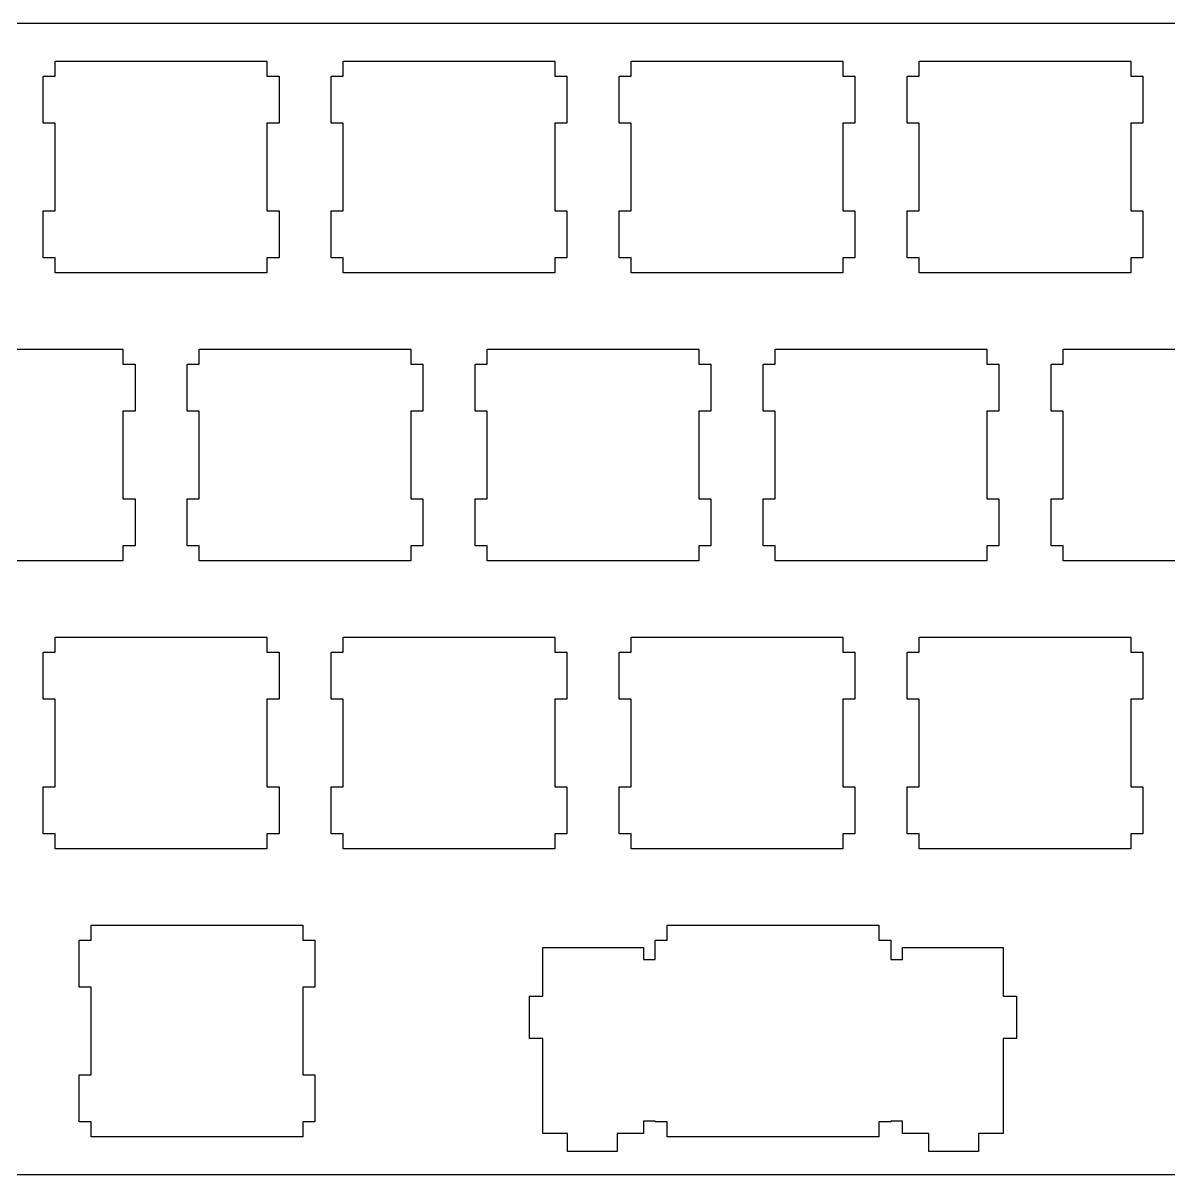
# Model space of a CAD drawing. Header units: inches. Extents: x 186 to 415, y 149 to 226.
# Drawn here: x 243.7 to 319.5, y 149.4 to 225.6 of the extents above; entities that cross this region are included whole.
import ezdxf

# ---------------------------------------------------------------- set-up
doc = ezdxf.new("R2010")
doc.units = ezdxf.units.IN
doc.header["$MEASUREMENT"] = 0

# ---------------------------------------------------------------- blocks, each defined once
blk = doc.blocks.new('block 2')
at = {"color": 7, "lineweight": 25}
blk.add_lwpolyline([(186.2, 225.6), (414.8, 225.6)], dxfattribs=at)
blk = doc.blocks.new('block 4')
at = {"color": 7, "lineweight": 25}
blk.add_lwpolyline([(414.8, 149.4), (186.2, 149.4)], dxfattribs=at)
blk = doc.blocks.new('block 206')
at = {"color": 7, "lineweight": 25}
blk.add_lwpolyline([(250.35, 191.025), (250.35, 190.025)], dxfattribs=at)
blk = doc.blocks.new('block 207')
at = {"color": 7, "lineweight": 25}
blk.add_lwpolyline([(250.35, 190.025), (236.35, 190.025)], dxfattribs=at)
blk = doc.blocks.new('block 217')
at = {"color": 7, "lineweight": 25}
blk.add_lwpolyline([(236.35, 204.025), (250.35, 204.025)], dxfattribs=at)
blk = doc.blocks.new('block 218')
at = {"color": 7, "lineweight": 25}
blk.add_lwpolyline([(250.35, 204.025), (250.35, 203.025)], dxfattribs=at)
blk = doc.blocks.new('block 219')
at = {"color": 7, "lineweight": 25}
blk.add_lwpolyline([(250.35, 203.025), (251.149, 203.025)], dxfattribs=at)
blk = doc.blocks.new('block 220')
at = {"color": 7, "lineweight": 25}
blk.add_lwpolyline([(251.149, 203.025), (251.149, 199.924)], dxfattribs=at)
blk = doc.blocks.new('block 221')
at = {"color": 7, "lineweight": 25}
blk.add_lwpolyline([(251.149, 199.924), (250.35, 199.924)], dxfattribs=at)
blk = doc.blocks.new('block 222')
at = {"color": 7, "lineweight": 25}
blk.add_lwpolyline([(250.35, 199.924), (250.35, 194.126)], dxfattribs=at)
blk = doc.blocks.new('block 223')
at = {"color": 7, "lineweight": 25}
blk.add_lwpolyline([(250.35, 194.126), (251.149, 194.126)], dxfattribs=at)
blk = doc.blocks.new('block 224')
at = {"color": 7, "lineweight": 25}
blk.add_lwpolyline([(251.149, 194.126), (251.149, 191.025)], dxfattribs=at)
blk = doc.blocks.new('block 225')
at = {"color": 7, "lineweight": 25}
blk.add_lwpolyline([(251.149, 191.025), (250.35, 191.025)], dxfattribs=at)
blk = doc.blocks.new('block 226')
at = {"color": 7, "lineweight": 25}
blk.add_lwpolyline([(259.875, 210.075), (259.875, 209.075)], dxfattribs=at)
blk = doc.blocks.new('block 227')
at = {"color": 7, "lineweight": 25}
blk.add_lwpolyline([(259.875, 209.075), (245.875, 209.075)], dxfattribs=at)
blk = doc.blocks.new('block 228')
at = {"color": 7, "lineweight": 25}
blk.add_lwpolyline([(245.875, 209.075), (245.875, 210.075)], dxfattribs=at)
blk = doc.blocks.new('block 229')
at = {"color": 7, "lineweight": 25}
blk.add_lwpolyline([(245.875, 210.075), (245.075, 210.075)], dxfattribs=at)
blk = doc.blocks.new('block 230')
at = {"color": 7, "lineweight": 25}
blk.add_lwpolyline([(245.075, 210.075), (245.075, 213.176)], dxfattribs=at)
blk = doc.blocks.new('block 231')
at = {"color": 7, "lineweight": 25}
blk.add_lwpolyline([(245.075, 213.176), (245.875, 213.176)], dxfattribs=at)
blk = doc.blocks.new('block 232')
at = {"color": 7, "lineweight": 25}
blk.add_lwpolyline([(245.875, 213.176), (245.875, 218.975)], dxfattribs=at)
blk = doc.blocks.new('block 233')
at = {"color": 7, "lineweight": 25}
blk.add_lwpolyline([(245.875, 218.975), (245.075, 218.975)], dxfattribs=at)
blk = doc.blocks.new('block 234')
at = {"color": 7, "lineweight": 25}
blk.add_lwpolyline([(245.075, 218.975), (245.075, 222.075)], dxfattribs=at)
blk = doc.blocks.new('block 235')
at = {"color": 7, "lineweight": 25}
blk.add_lwpolyline([(245.075, 222.075), (245.875, 222.075)], dxfattribs=at)
blk = doc.blocks.new('block 236')
at = {"color": 7, "lineweight": 25}
blk.add_lwpolyline([(245.875, 222.075), (245.875, 223.076)], dxfattribs=at)
blk = doc.blocks.new('block 237')
at = {"color": 7, "lineweight": 25}
blk.add_lwpolyline([(245.875, 223.076), (259.875, 223.076)], dxfattribs=at)
blk = doc.blocks.new('block 238')
at = {"color": 7, "lineweight": 25}
blk.add_lwpolyline([(259.875, 223.076), (259.875, 222.075)], dxfattribs=at)
blk = doc.blocks.new('block 239')
at = {"color": 7, "lineweight": 25}
blk.add_lwpolyline([(259.875, 222.075), (260.675, 222.075)], dxfattribs=at)
blk = doc.blocks.new('block 240')
at = {"color": 7, "lineweight": 25}
blk.add_lwpolyline([(260.675, 222.075), (260.675, 218.975)], dxfattribs=at)
blk = doc.blocks.new('block 241')
at = {"color": 7, "lineweight": 25}
blk.add_lwpolyline([(260.675, 218.975), (259.875, 218.975)], dxfattribs=at)
blk = doc.blocks.new('block 242')
at = {"color": 7, "lineweight": 25}
blk.add_lwpolyline([(259.875, 218.975), (259.875, 213.176)], dxfattribs=at)
blk = doc.blocks.new('block 243')
at = {"color": 7, "lineweight": 25}
blk.add_lwpolyline([(259.875, 213.176), (260.675, 213.176)], dxfattribs=at)
blk = doc.blocks.new('block 244')
at = {"color": 7, "lineweight": 25}
blk.add_lwpolyline([(260.675, 213.176), (260.675, 210.075)], dxfattribs=at)
blk = doc.blocks.new('block 245')
at = {"color": 7, "lineweight": 25}
blk.add_lwpolyline([(260.675, 210.075), (259.875, 210.075)], dxfattribs=at)
blk = doc.blocks.new('block 246')
at = {"color": 7, "lineweight": 25}
blk.add_lwpolyline([(259.875, 171.975), (259.875, 170.975)], dxfattribs=at)
blk = doc.blocks.new('block 247')
at = {"color": 7, "lineweight": 25}
blk.add_lwpolyline([(259.875, 170.975), (245.875, 170.975)], dxfattribs=at)
blk = doc.blocks.new('block 248')
at = {"color": 7, "lineweight": 25}
blk.add_lwpolyline([(245.875, 170.975), (245.875, 171.975)], dxfattribs=at)
blk = doc.blocks.new('block 249')
at = {"color": 7, "lineweight": 25}
blk.add_lwpolyline([(245.875, 171.975), (245.075, 171.975)], dxfattribs=at)
blk = doc.blocks.new('block 250')
at = {"color": 7, "lineweight": 25}
blk.add_lwpolyline([(245.075, 171.975), (245.075, 175.075)], dxfattribs=at)
blk = doc.blocks.new('block 251')
at = {"color": 7, "lineweight": 25}
blk.add_lwpolyline([(245.075, 175.075), (245.875, 175.075)], dxfattribs=at)
blk = doc.blocks.new('block 252')
at = {"color": 7, "lineweight": 25}
blk.add_lwpolyline([(245.875, 175.075), (245.875, 180.874)], dxfattribs=at)
blk = doc.blocks.new('block 253')
at = {"color": 7, "lineweight": 25}
blk.add_lwpolyline([(245.875, 180.874), (245.075, 180.874)], dxfattribs=at)
blk = doc.blocks.new('block 254')
at = {"color": 7, "lineweight": 25}
blk.add_lwpolyline([(245.075, 180.874), (245.075, 183.975)], dxfattribs=at)
blk = doc.blocks.new('block 255')
at = {"color": 7, "lineweight": 25}
blk.add_lwpolyline([(245.075, 183.975), (245.875, 183.975)], dxfattribs=at)
blk = doc.blocks.new('block 256')
at = {"color": 7, "lineweight": 25}
blk.add_lwpolyline([(245.875, 183.975), (245.875, 184.976)], dxfattribs=at)
blk = doc.blocks.new('block 257')
at = {"color": 7, "lineweight": 25}
blk.add_lwpolyline([(245.875, 184.976), (259.875, 184.976)], dxfattribs=at)
blk = doc.blocks.new('block 258')
at = {"color": 7, "lineweight": 25}
blk.add_lwpolyline([(259.875, 184.976), (259.875, 183.975)], dxfattribs=at)
blk = doc.blocks.new('block 259')
at = {"color": 7, "lineweight": 25}
blk.add_lwpolyline([(259.875, 183.975), (260.675, 183.975)], dxfattribs=at)
blk = doc.blocks.new('block 260')
at = {"color": 7, "lineweight": 25}
blk.add_lwpolyline([(260.675, 183.975), (260.675, 180.874)], dxfattribs=at)
blk = doc.blocks.new('block 261')
at = {"color": 7, "lineweight": 25}
blk.add_lwpolyline([(260.675, 180.874), (259.875, 180.874)], dxfattribs=at)
blk = doc.blocks.new('block 262')
at = {"color": 7, "lineweight": 25}
blk.add_lwpolyline([(259.875, 180.874), (259.875, 175.075)], dxfattribs=at)
blk = doc.blocks.new('block 263')
at = {"color": 7, "lineweight": 25}
blk.add_lwpolyline([(259.875, 175.075), (260.675, 175.075)], dxfattribs=at)
blk = doc.blocks.new('block 264')
at = {"color": 7, "lineweight": 25}
blk.add_lwpolyline([(260.675, 175.075), (260.675, 171.975)], dxfattribs=at)
blk = doc.blocks.new('block 265')
at = {"color": 7, "lineweight": 25}
blk.add_lwpolyline([(260.675, 171.975), (259.875, 171.975)], dxfattribs=at)
blk = doc.blocks.new('block 266')
at = {"color": 7, "lineweight": 25}
blk.add_lwpolyline([(262.256, 152.925), (262.256, 151.925)], dxfattribs=at)
blk = doc.blocks.new('block 267')
at = {"color": 7, "lineweight": 25}
blk.add_lwpolyline([(262.256, 151.925), (248.256, 151.925)], dxfattribs=at)
blk = doc.blocks.new('block 268')
at = {"color": 7, "lineweight": 25}
blk.add_lwpolyline([(248.256, 151.925), (248.256, 152.925)], dxfattribs=at)
blk = doc.blocks.new('block 269')
at = {"color": 7, "lineweight": 25}
blk.add_lwpolyline([(248.256, 152.925), (247.457, 152.925)], dxfattribs=at)
blk = doc.blocks.new('block 270')
at = {"color": 7, "lineweight": 25}
blk.add_lwpolyline([(247.457, 152.925), (247.457, 156.025)], dxfattribs=at)
blk = doc.blocks.new('block 271')
at = {"color": 7, "lineweight": 25}
blk.add_lwpolyline([(247.457, 156.025), (248.256, 156.025)], dxfattribs=at)
blk = doc.blocks.new('block 272')
at = {"color": 7, "lineweight": 25}
blk.add_lwpolyline([(248.256, 156.025), (248.256, 161.824)], dxfattribs=at)
blk = doc.blocks.new('block 273')
at = {"color": 7, "lineweight": 25}
blk.add_lwpolyline([(248.256, 161.824), (247.457, 161.824)], dxfattribs=at)
blk = doc.blocks.new('block 274')
at = {"color": 7, "lineweight": 25}
blk.add_lwpolyline([(247.457, 161.824), (247.457, 164.925)], dxfattribs=at)
blk = doc.blocks.new('block 275')
at = {"color": 7, "lineweight": 25}
blk.add_lwpolyline([(247.457, 164.925), (248.256, 164.925)], dxfattribs=at)
blk = doc.blocks.new('block 276')
at = {"color": 7, "lineweight": 25}
blk.add_lwpolyline([(248.256, 164.925), (248.256, 165.926)], dxfattribs=at)
blk = doc.blocks.new('block 277')
at = {"color": 7, "lineweight": 25}
blk.add_lwpolyline([(248.256, 165.926), (262.256, 165.926)], dxfattribs=at)
blk = doc.blocks.new('block 278')
at = {"color": 7, "lineweight": 25}
blk.add_lwpolyline([(262.256, 165.926), (262.256, 164.925)], dxfattribs=at)
blk = doc.blocks.new('block 279')
at = {"color": 7, "lineweight": 25}
blk.add_lwpolyline([(262.256, 164.925), (263.056, 164.925)], dxfattribs=at)
blk = doc.blocks.new('block 280')
at = {"color": 7, "lineweight": 25}
blk.add_lwpolyline([(263.056, 164.925), (263.056, 161.824)], dxfattribs=at)
blk = doc.blocks.new('block 281')
at = {"color": 7, "lineweight": 25}
blk.add_lwpolyline([(263.056, 161.824), (262.256, 161.824)], dxfattribs=at)
blk = doc.blocks.new('block 282')
at = {"color": 7, "lineweight": 25}
blk.add_lwpolyline([(262.256, 161.824), (262.256, 156.025)], dxfattribs=at)
blk = doc.blocks.new('block 283')
at = {"color": 7, "lineweight": 25}
blk.add_lwpolyline([(262.256, 156.025), (263.056, 156.025)], dxfattribs=at)
blk = doc.blocks.new('block 284')
at = {"color": 7, "lineweight": 25}
blk.add_lwpolyline([(263.056, 156.025), (263.056, 152.925)], dxfattribs=at)
blk = doc.blocks.new('block 285')
at = {"color": 7, "lineweight": 25}
blk.add_lwpolyline([(263.056, 152.925), (262.256, 152.925)], dxfattribs=at)
blk = doc.blocks.new('block 286')
at = {"color": 7, "lineweight": 25}
blk.add_lwpolyline([(269.4, 191.025), (269.4, 190.025)], dxfattribs=at)
blk = doc.blocks.new('block 287')
at = {"color": 7, "lineweight": 25}
blk.add_lwpolyline([(269.4, 190.025), (255.399, 190.025)], dxfattribs=at)
blk = doc.blocks.new('block 288')
at = {"color": 7, "lineweight": 25}
blk.add_lwpolyline([(255.399, 190.025), (255.399, 191.025)], dxfattribs=at)
blk = doc.blocks.new('block 289')
at = {"color": 7, "lineweight": 25}
blk.add_lwpolyline([(255.399, 191.025), (254.6, 191.025)], dxfattribs=at)
blk = doc.blocks.new('block 290')
at = {"color": 7, "lineweight": 25}
blk.add_lwpolyline([(254.6, 191.025), (254.6, 194.126)], dxfattribs=at)
blk = doc.blocks.new('block 291')
at = {"color": 7, "lineweight": 25}
blk.add_lwpolyline([(254.6, 194.126), (255.399, 194.126)], dxfattribs=at)
blk = doc.blocks.new('block 292')
at = {"color": 7, "lineweight": 25}
blk.add_lwpolyline([(255.399, 194.126), (255.399, 199.924)], dxfattribs=at)
blk = doc.blocks.new('block 293')
at = {"color": 7, "lineweight": 25}
blk.add_lwpolyline([(255.399, 199.924), (254.6, 199.924)], dxfattribs=at)
blk = doc.blocks.new('block 294')
at = {"color": 7, "lineweight": 25}
blk.add_lwpolyline([(254.6, 199.924), (254.6, 203.025)], dxfattribs=at)
blk = doc.blocks.new('block 295')
at = {"color": 7, "lineweight": 25}
blk.add_lwpolyline([(254.6, 203.025), (255.399, 203.025)], dxfattribs=at)
blk = doc.blocks.new('block 296')
at = {"color": 7, "lineweight": 25}
blk.add_lwpolyline([(255.399, 203.025), (255.399, 204.025)], dxfattribs=at)
blk = doc.blocks.new('block 297')
at = {"color": 7, "lineweight": 25}
blk.add_lwpolyline([(255.399, 204.025), (269.4, 204.025)], dxfattribs=at)
blk = doc.blocks.new('block 298')
at = {"color": 7, "lineweight": 25}
blk.add_lwpolyline([(269.4, 204.025), (269.4, 203.025)], dxfattribs=at)
blk = doc.blocks.new('block 299')
at = {"color": 7, "lineweight": 25}
blk.add_lwpolyline([(269.4, 203.025), (270.2, 203.025)], dxfattribs=at)
blk = doc.blocks.new('block 300')
at = {"color": 7, "lineweight": 25}
blk.add_lwpolyline([(270.2, 203.025), (270.2, 199.924)], dxfattribs=at)
blk = doc.blocks.new('block 301')
at = {"color": 7, "lineweight": 25}
blk.add_lwpolyline([(270.2, 199.924), (269.4, 199.924)], dxfattribs=at)
blk = doc.blocks.new('block 302')
at = {"color": 7, "lineweight": 25}
blk.add_lwpolyline([(269.4, 199.924), (269.4, 194.126)], dxfattribs=at)
blk = doc.blocks.new('block 303')
at = {"color": 7, "lineweight": 25}
blk.add_lwpolyline([(269.4, 194.126), (270.2, 194.126)], dxfattribs=at)
blk = doc.blocks.new('block 304')
at = {"color": 7, "lineweight": 25}
blk.add_lwpolyline([(270.2, 194.126), (270.2, 191.025)], dxfattribs=at)
blk = doc.blocks.new('block 305')
at = {"color": 7, "lineweight": 25}
blk.add_lwpolyline([(270.2, 191.025), (269.4, 191.025)], dxfattribs=at)
blk = doc.blocks.new('block 306')
at = {"color": 7, "lineweight": 25}
blk.add_lwpolyline([(278.925, 210.075), (278.925, 209.075)], dxfattribs=at)
blk = doc.blocks.new('block 307')
at = {"color": 7, "lineweight": 25}
blk.add_lwpolyline([(278.925, 209.075), (264.924, 209.075)], dxfattribs=at)
blk = doc.blocks.new('block 308')
at = {"color": 7, "lineweight": 25}
blk.add_lwpolyline([(264.924, 209.075), (264.924, 210.075)], dxfattribs=at)
blk = doc.blocks.new('block 309')
at = {"color": 7, "lineweight": 25}
blk.add_lwpolyline([(264.924, 210.075), (264.125, 210.075)], dxfattribs=at)
blk = doc.blocks.new('block 310')
at = {"color": 7, "lineweight": 25}
blk.add_lwpolyline([(264.125, 210.075), (264.125, 213.176)], dxfattribs=at)
blk = doc.blocks.new('block 311')
at = {"color": 7, "lineweight": 25}
blk.add_lwpolyline([(264.125, 213.176), (264.924, 213.176)], dxfattribs=at)
blk = doc.blocks.new('block 312')
at = {"color": 7, "lineweight": 25}
blk.add_lwpolyline([(264.924, 213.176), (264.924, 218.975)], dxfattribs=at)
blk = doc.blocks.new('block 313')
at = {"color": 7, "lineweight": 25}
blk.add_lwpolyline([(264.924, 218.975), (264.125, 218.975)], dxfattribs=at)
blk = doc.blocks.new('block 314')
at = {"color": 7, "lineweight": 25}
blk.add_lwpolyline([(264.125, 218.975), (264.125, 222.075)], dxfattribs=at)
blk = doc.blocks.new('block 315')
at = {"color": 7, "lineweight": 25}
blk.add_lwpolyline([(264.125, 222.075), (264.924, 222.075)], dxfattribs=at)
blk = doc.blocks.new('block 316')
at = {"color": 7, "lineweight": 25}
blk.add_lwpolyline([(264.924, 222.075), (264.924, 223.076)], dxfattribs=at)
blk = doc.blocks.new('block 317')
at = {"color": 7, "lineweight": 25}
blk.add_lwpolyline([(264.924, 223.076), (278.925, 223.076)], dxfattribs=at)
blk = doc.blocks.new('block 318')
at = {"color": 7, "lineweight": 25}
blk.add_lwpolyline([(278.925, 223.076), (278.925, 222.075)], dxfattribs=at)
blk = doc.blocks.new('block 319')
at = {"color": 7, "lineweight": 25}
blk.add_lwpolyline([(278.925, 222.075), (279.725, 222.075)], dxfattribs=at)
blk = doc.blocks.new('block 320')
at = {"color": 7, "lineweight": 25}
blk.add_lwpolyline([(279.725, 222.075), (279.725, 218.975)], dxfattribs=at)
blk = doc.blocks.new('block 321')
at = {"color": 7, "lineweight": 25}
blk.add_lwpolyline([(279.725, 218.975), (278.925, 218.975)], dxfattribs=at)
blk = doc.blocks.new('block 322')
at = {"color": 7, "lineweight": 25}
blk.add_lwpolyline([(278.925, 218.975), (278.925, 213.176)], dxfattribs=at)
blk = doc.blocks.new('block 323')
at = {"color": 7, "lineweight": 25}
blk.add_lwpolyline([(278.925, 213.176), (279.725, 213.176)], dxfattribs=at)
blk = doc.blocks.new('block 324')
at = {"color": 7, "lineweight": 25}
blk.add_lwpolyline([(279.725, 213.176), (279.725, 210.075)], dxfattribs=at)
blk = doc.blocks.new('block 325')
at = {"color": 7, "lineweight": 25}
blk.add_lwpolyline([(279.725, 210.075), (278.925, 210.075)], dxfattribs=at)
blk = doc.blocks.new('block 326')
at = {"color": 7, "lineweight": 25}
blk.add_lwpolyline([(278.925, 171.975), (278.925, 170.975)], dxfattribs=at)
blk = doc.blocks.new('block 327')
at = {"color": 7, "lineweight": 25}
blk.add_lwpolyline([(278.925, 170.975), (264.924, 170.975)], dxfattribs=at)
blk = doc.blocks.new('block 328')
at = {"color": 7, "lineweight": 25}
blk.add_lwpolyline([(264.924, 170.975), (264.924, 171.975)], dxfattribs=at)
blk = doc.blocks.new('block 329')
at = {"color": 7, "lineweight": 25}
blk.add_lwpolyline([(264.924, 171.975), (264.125, 171.975)], dxfattribs=at)
blk = doc.blocks.new('block 330')
at = {"color": 7, "lineweight": 25}
blk.add_lwpolyline([(264.125, 171.975), (264.125, 175.075)], dxfattribs=at)
blk = doc.blocks.new('block 331')
at = {"color": 7, "lineweight": 25}
blk.add_lwpolyline([(264.125, 175.075), (264.924, 175.075)], dxfattribs=at)
blk = doc.blocks.new('block 332')
at = {"color": 7, "lineweight": 25}
blk.add_lwpolyline([(264.924, 175.075), (264.924, 180.874)], dxfattribs=at)
blk = doc.blocks.new('block 333')
at = {"color": 7, "lineweight": 25}
blk.add_lwpolyline([(264.924, 180.874), (264.125, 180.874)], dxfattribs=at)
blk = doc.blocks.new('block 334')
at = {"color": 7, "lineweight": 25}
blk.add_lwpolyline([(264.125, 180.874), (264.125, 183.975)], dxfattribs=at)
blk = doc.blocks.new('block 335')
at = {"color": 7, "lineweight": 25}
blk.add_lwpolyline([(264.125, 183.975), (264.924, 183.975)], dxfattribs=at)
blk = doc.blocks.new('block 336')
at = {"color": 7, "lineweight": 25}
blk.add_lwpolyline([(264.924, 183.975), (264.924, 184.976)], dxfattribs=at)
blk = doc.blocks.new('block 337')
at = {"color": 7, "lineweight": 25}
blk.add_lwpolyline([(264.924, 184.976), (278.925, 184.976)], dxfattribs=at)
blk = doc.blocks.new('block 338')
at = {"color": 7, "lineweight": 25}
blk.add_lwpolyline([(278.925, 184.976), (278.925, 183.975)], dxfattribs=at)
blk = doc.blocks.new('block 339')
at = {"color": 7, "lineweight": 25}
blk.add_lwpolyline([(278.925, 183.975), (279.725, 183.975)], dxfattribs=at)
blk = doc.blocks.new('block 340')
at = {"color": 7, "lineweight": 25}
blk.add_lwpolyline([(279.725, 183.975), (279.725, 180.874)], dxfattribs=at)
blk = doc.blocks.new('block 341')
at = {"color": 7, "lineweight": 25}
blk.add_lwpolyline([(279.725, 180.874), (278.925, 180.874)], dxfattribs=at)
blk = doc.blocks.new('block 342')
at = {"color": 7, "lineweight": 25}
blk.add_lwpolyline([(278.925, 180.874), (278.925, 175.075)], dxfattribs=at)
blk = doc.blocks.new('block 343')
at = {"color": 7, "lineweight": 25}
blk.add_lwpolyline([(278.925, 175.075), (279.725, 175.075)], dxfattribs=at)
blk = doc.blocks.new('block 344')
at = {"color": 7, "lineweight": 25}
blk.add_lwpolyline([(279.725, 175.075), (279.725, 171.975)], dxfattribs=at)
blk = doc.blocks.new('block 345')
at = {"color": 7, "lineweight": 25}
blk.add_lwpolyline([(279.725, 171.975), (278.925, 171.975)], dxfattribs=at)
blk = doc.blocks.new('block 346')
at = {"color": 7, "lineweight": 25}
blk.add_lwpolyline([(288.45, 191.025), (288.45, 190.025)], dxfattribs=at)
blk = doc.blocks.new('block 347')
at = {"color": 7, "lineweight": 25}
blk.add_lwpolyline([(288.45, 190.025), (274.449, 190.025)], dxfattribs=at)
blk = doc.blocks.new('block 348')
at = {"color": 7, "lineweight": 25}
blk.add_lwpolyline([(274.449, 190.025), (274.449, 191.025)], dxfattribs=at)
blk = doc.blocks.new('block 349')
at = {"color": 7, "lineweight": 25}
blk.add_lwpolyline([(274.449, 191.025), (273.65, 191.025)], dxfattribs=at)
blk = doc.blocks.new('block 350')
at = {"color": 7, "lineweight": 25}
blk.add_lwpolyline([(273.65, 191.025), (273.65, 194.126)], dxfattribs=at)
blk = doc.blocks.new('block 351')
at = {"color": 7, "lineweight": 25}
blk.add_lwpolyline([(273.65, 194.126), (274.449, 194.126)], dxfattribs=at)
blk = doc.blocks.new('block 352')
at = {"color": 7, "lineweight": 25}
blk.add_lwpolyline([(274.449, 194.126), (274.449, 199.924)], dxfattribs=at)
blk = doc.blocks.new('block 353')
at = {"color": 7, "lineweight": 25}
blk.add_lwpolyline([(274.449, 199.924), (273.65, 199.924)], dxfattribs=at)
blk = doc.blocks.new('block 354')
at = {"color": 7, "lineweight": 25}
blk.add_lwpolyline([(273.65, 199.924), (273.65, 203.025)], dxfattribs=at)
blk = doc.blocks.new('block 355')
at = {"color": 7, "lineweight": 25}
blk.add_lwpolyline([(273.65, 203.025), (274.449, 203.025)], dxfattribs=at)
blk = doc.blocks.new('block 356')
at = {"color": 7, "lineweight": 25}
blk.add_lwpolyline([(274.449, 203.025), (274.449, 204.025)], dxfattribs=at)
blk = doc.blocks.new('block 357')
at = {"color": 7, "lineweight": 25}
blk.add_lwpolyline([(274.449, 204.025), (288.45, 204.025)], dxfattribs=at)
blk = doc.blocks.new('block 358')
at = {"color": 7, "lineweight": 25}
blk.add_lwpolyline([(288.45, 204.025), (288.45, 203.025)], dxfattribs=at)
blk = doc.blocks.new('block 359')
at = {"color": 7, "lineweight": 25}
blk.add_lwpolyline([(288.45, 203.025), (289.249, 203.025)], dxfattribs=at)
blk = doc.blocks.new('block 360')
at = {"color": 7, "lineweight": 25}
blk.add_lwpolyline([(289.249, 203.025), (289.249, 199.924)], dxfattribs=at)
blk = doc.blocks.new('block 361')
at = {"color": 7, "lineweight": 25}
blk.add_lwpolyline([(289.249, 199.924), (288.45, 199.924)], dxfattribs=at)
blk = doc.blocks.new('block 362')
at = {"color": 7, "lineweight": 25}
blk.add_lwpolyline([(288.45, 199.924), (288.45, 194.126)], dxfattribs=at)
blk = doc.blocks.new('block 363')
at = {"color": 7, "lineweight": 25}
blk.add_lwpolyline([(288.45, 194.126), (289.249, 194.126)], dxfattribs=at)
blk = doc.blocks.new('block 364')
at = {"color": 7, "lineweight": 25}
blk.add_lwpolyline([(289.249, 194.126), (289.249, 191.025)], dxfattribs=at)
blk = doc.blocks.new('block 365')
at = {"color": 7, "lineweight": 25}
blk.add_lwpolyline([(289.249, 191.025), (288.45, 191.025)], dxfattribs=at)
blk = doc.blocks.new('block 366')
at = {"color": 7, "lineweight": 25}
blk.add_lwpolyline([(297.975, 210.075), (297.975, 209.075)], dxfattribs=at)
blk = doc.blocks.new('block 367')
at = {"color": 7, "lineweight": 25}
blk.add_lwpolyline([(297.975, 209.075), (283.975, 209.075)], dxfattribs=at)
blk = doc.blocks.new('block 368')
at = {"color": 7, "lineweight": 25}
blk.add_lwpolyline([(283.975, 209.075), (283.975, 210.075)], dxfattribs=at)
blk = doc.blocks.new('block 369')
at = {"color": 7, "lineweight": 25}
blk.add_lwpolyline([(283.975, 210.075), (283.175, 210.075)], dxfattribs=at)
blk = doc.blocks.new('block 370')
at = {"color": 7, "lineweight": 25}
blk.add_lwpolyline([(283.175, 210.075), (283.175, 213.176)], dxfattribs=at)
blk = doc.blocks.new('block 371')
at = {"color": 7, "lineweight": 25}
blk.add_lwpolyline([(283.175, 213.176), (283.975, 213.176)], dxfattribs=at)
blk = doc.blocks.new('block 372')
at = {"color": 7, "lineweight": 25}
blk.add_lwpolyline([(283.975, 213.176), (283.975, 218.975)], dxfattribs=at)
blk = doc.blocks.new('block 373')
at = {"color": 7, "lineweight": 25}
blk.add_lwpolyline([(283.975, 218.975), (283.175, 218.975)], dxfattribs=at)
blk = doc.blocks.new('block 374')
at = {"color": 7, "lineweight": 25}
blk.add_lwpolyline([(283.175, 218.975), (283.175, 222.075)], dxfattribs=at)
blk = doc.blocks.new('block 375')
at = {"color": 7, "lineweight": 25}
blk.add_lwpolyline([(283.175, 222.075), (283.975, 222.075)], dxfattribs=at)
blk = doc.blocks.new('block 376')
at = {"color": 7, "lineweight": 25}
blk.add_lwpolyline([(283.975, 222.075), (283.975, 223.076)], dxfattribs=at)
blk = doc.blocks.new('block 377')
at = {"color": 7, "lineweight": 25}
blk.add_lwpolyline([(283.975, 223.076), (297.975, 223.076)], dxfattribs=at)
blk = doc.blocks.new('block 378')
at = {"color": 7, "lineweight": 25}
blk.add_lwpolyline([(297.975, 223.076), (297.975, 222.075)], dxfattribs=at)
blk = doc.blocks.new('block 379')
at = {"color": 7, "lineweight": 25}
blk.add_lwpolyline([(297.975, 222.075), (298.774, 222.075)], dxfattribs=at)
blk = doc.blocks.new('block 380')
at = {"color": 7, "lineweight": 25}
blk.add_lwpolyline([(298.774, 222.075), (298.774, 218.975)], dxfattribs=at)
blk = doc.blocks.new('block 381')
at = {"color": 7, "lineweight": 25}
blk.add_lwpolyline([(298.774, 218.975), (297.975, 218.975)], dxfattribs=at)
blk = doc.blocks.new('block 382')
at = {"color": 7, "lineweight": 25}
blk.add_lwpolyline([(297.975, 218.975), (297.975, 213.176)], dxfattribs=at)
blk = doc.blocks.new('block 383')
at = {"color": 7, "lineweight": 25}
blk.add_lwpolyline([(297.975, 213.176), (298.774, 213.176)], dxfattribs=at)
blk = doc.blocks.new('block 384')
at = {"color": 7, "lineweight": 25}
blk.add_lwpolyline([(298.774, 213.176), (298.774, 210.075)], dxfattribs=at)
blk = doc.blocks.new('block 385')
at = {"color": 7, "lineweight": 25}
blk.add_lwpolyline([(298.774, 210.075), (297.975, 210.075)], dxfattribs=at)
blk = doc.blocks.new('block 386')
at = {"color": 7, "lineweight": 25}
blk.add_lwpolyline([(297.975, 171.975), (297.975, 170.975)], dxfattribs=at)
blk = doc.blocks.new('block 387')
at = {"color": 7, "lineweight": 25}
blk.add_lwpolyline([(297.975, 170.975), (283.975, 170.975)], dxfattribs=at)
blk = doc.blocks.new('block 388')
at = {"color": 7, "lineweight": 25}
blk.add_lwpolyline([(283.975, 170.975), (283.975, 171.975)], dxfattribs=at)
blk = doc.blocks.new('block 389')
at = {"color": 7, "lineweight": 25}
blk.add_lwpolyline([(283.975, 171.975), (283.175, 171.975)], dxfattribs=at)
blk = doc.blocks.new('block 390')
at = {"color": 7, "lineweight": 25}
blk.add_lwpolyline([(283.175, 171.975), (283.175, 175.075)], dxfattribs=at)
blk = doc.blocks.new('block 391')
at = {"color": 7, "lineweight": 25}
blk.add_lwpolyline([(283.175, 175.075), (283.975, 175.075)], dxfattribs=at)
blk = doc.blocks.new('block 392')
at = {"color": 7, "lineweight": 25}
blk.add_lwpolyline([(283.975, 175.075), (283.975, 180.874)], dxfattribs=at)
blk = doc.blocks.new('block 393')
at = {"color": 7, "lineweight": 25}
blk.add_lwpolyline([(283.975, 180.874), (283.175, 180.874)], dxfattribs=at)
blk = doc.blocks.new('block 394')
at = {"color": 7, "lineweight": 25}
blk.add_lwpolyline([(283.175, 180.874), (283.175, 183.975)], dxfattribs=at)
blk = doc.blocks.new('block 395')
at = {"color": 7, "lineweight": 25}
blk.add_lwpolyline([(283.175, 183.975), (283.975, 183.975)], dxfattribs=at)
blk = doc.blocks.new('block 396')
at = {"color": 7, "lineweight": 25}
blk.add_lwpolyline([(283.975, 183.975), (283.975, 184.976)], dxfattribs=at)
blk = doc.blocks.new('block 397')
at = {"color": 7, "lineweight": 25}
blk.add_lwpolyline([(283.975, 184.976), (297.975, 184.976)], dxfattribs=at)
blk = doc.blocks.new('block 398')
at = {"color": 7, "lineweight": 25}
blk.add_lwpolyline([(297.975, 184.976), (297.975, 183.975)], dxfattribs=at)
blk = doc.blocks.new('block 399')
at = {"color": 7, "lineweight": 25}
blk.add_lwpolyline([(297.975, 183.975), (298.774, 183.975)], dxfattribs=at)
blk = doc.blocks.new('block 400')
at = {"color": 7, "lineweight": 25}
blk.add_lwpolyline([(298.774, 183.975), (298.774, 180.874)], dxfattribs=at)
blk = doc.blocks.new('block 401')
at = {"color": 7, "lineweight": 25}
blk.add_lwpolyline([(298.774, 180.874), (297.975, 180.874)], dxfattribs=at)
blk = doc.blocks.new('block 402')
at = {"color": 7, "lineweight": 25}
blk.add_lwpolyline([(297.975, 180.874), (297.975, 175.075)], dxfattribs=at)
blk = doc.blocks.new('block 403')
at = {"color": 7, "lineweight": 25}
blk.add_lwpolyline([(297.975, 175.075), (298.774, 175.075)], dxfattribs=at)
blk = doc.blocks.new('block 404')
at = {"color": 7, "lineweight": 25}
blk.add_lwpolyline([(298.774, 175.075), (298.774, 171.975)], dxfattribs=at)
blk = doc.blocks.new('block 405')
at = {"color": 7, "lineweight": 25}
blk.add_lwpolyline([(298.774, 171.975), (297.975, 171.975)], dxfattribs=at)
blk = doc.blocks.new('block 406')
at = {"color": 7, "lineweight": 25}
blk.add_lwpolyline([(307.5, 191.025), (307.5, 190.025)], dxfattribs=at)
blk = doc.blocks.new('block 407')
at = {"color": 7, "lineweight": 25}
blk.add_lwpolyline([(307.5, 190.025), (293.499, 190.025)], dxfattribs=at)
blk = doc.blocks.new('block 408')
at = {"color": 7, "lineweight": 25}
blk.add_lwpolyline([(293.499, 190.025), (293.499, 191.025)], dxfattribs=at)
blk = doc.blocks.new('block 409')
at = {"color": 7, "lineweight": 25}
blk.add_lwpolyline([(293.499, 191.025), (292.7, 191.025)], dxfattribs=at)
blk = doc.blocks.new('block 410')
at = {"color": 7, "lineweight": 25}
blk.add_lwpolyline([(292.7, 191.025), (292.7, 194.126)], dxfattribs=at)
blk = doc.blocks.new('block 411')
at = {"color": 7, "lineweight": 25}
blk.add_lwpolyline([(292.7, 194.126), (293.499, 194.126)], dxfattribs=at)
blk = doc.blocks.new('block 412')
at = {"color": 7, "lineweight": 25}
blk.add_lwpolyline([(293.499, 194.126), (293.499, 199.924)], dxfattribs=at)
blk = doc.blocks.new('block 413')
at = {"color": 7, "lineweight": 25}
blk.add_lwpolyline([(293.499, 199.924), (292.7, 199.924)], dxfattribs=at)
blk = doc.blocks.new('block 414')
at = {"color": 7, "lineweight": 25}
blk.add_lwpolyline([(292.7, 199.924), (292.7, 203.025)], dxfattribs=at)
blk = doc.blocks.new('block 415')
at = {"color": 7, "lineweight": 25}
blk.add_lwpolyline([(292.7, 203.025), (293.499, 203.025)], dxfattribs=at)
blk = doc.blocks.new('block 416')
at = {"color": 7, "lineweight": 25}
blk.add_lwpolyline([(293.499, 203.025), (293.499, 204.025)], dxfattribs=at)
blk = doc.blocks.new('block 417')
at = {"color": 7, "lineweight": 25}
blk.add_lwpolyline([(293.499, 204.025), (307.5, 204.025)], dxfattribs=at)
blk = doc.blocks.new('block 418')
at = {"color": 7, "lineweight": 25}
blk.add_lwpolyline([(307.5, 204.025), (307.5, 203.025)], dxfattribs=at)
blk = doc.blocks.new('block 419')
at = {"color": 7, "lineweight": 25}
blk.add_lwpolyline([(307.5, 203.025), (308.299, 203.025)], dxfattribs=at)
blk = doc.blocks.new('block 420')
at = {"color": 7, "lineweight": 25}
blk.add_lwpolyline([(308.299, 203.025), (308.299, 199.924)], dxfattribs=at)
blk = doc.blocks.new('block 421')
at = {"color": 7, "lineweight": 25}
blk.add_lwpolyline([(308.299, 199.924), (307.5, 199.924)], dxfattribs=at)
blk = doc.blocks.new('block 422')
at = {"color": 7, "lineweight": 25}
blk.add_lwpolyline([(307.5, 199.924), (307.5, 194.126)], dxfattribs=at)
blk = doc.blocks.new('block 423')
at = {"color": 7, "lineweight": 25}
blk.add_lwpolyline([(307.5, 194.126), (308.299, 194.126)], dxfattribs=at)
blk = doc.blocks.new('block 424')
at = {"color": 7, "lineweight": 25}
blk.add_lwpolyline([(308.299, 194.126), (308.299, 191.025)], dxfattribs=at)
blk = doc.blocks.new('block 425')
at = {"color": 7, "lineweight": 25}
blk.add_lwpolyline([(308.299, 191.025), (307.5, 191.025)], dxfattribs=at)
blk = doc.blocks.new('block 426')
at = {"color": 7, "lineweight": 25}
blk.add_lwpolyline([(308.581, 158.425), (308.581, 152.154)], dxfattribs=at)
blk = doc.blocks.new('block 427')
at = {"color": 7, "lineweight": 25}
blk.add_lwpolyline([(308.581, 152.154), (306.956, 152.154)], dxfattribs=at)
blk = doc.blocks.new('block 428')
at = {"color": 7, "lineweight": 25}
blk.add_lwpolyline([(306.956, 152.154), (306.956, 150.954)], dxfattribs=at)
blk = doc.blocks.new('block 429')
at = {"color": 7, "lineweight": 25}
blk.add_lwpolyline([(306.956, 150.954), (303.655, 150.954)], dxfattribs=at)
blk = doc.blocks.new('block 430')
at = {"color": 7, "lineweight": 25}
blk.add_lwpolyline([(303.655, 150.954), (303.655, 152.154)], dxfattribs=at)
blk = doc.blocks.new('block 431')
at = {"color": 7, "lineweight": 25}
blk.add_lwpolyline([(303.655, 152.154), (301.93, 152.154)], dxfattribs=at)
blk = doc.blocks.new('block 432')
at = {"color": 7, "lineweight": 25}
blk.add_lwpolyline([(301.93, 152.154), (301.93, 152.955)], dxfattribs=at)
blk = doc.blocks.new('block 433')
at = {"color": 7, "lineweight": 25}
blk.add_lwpolyline([(301.93, 152.955), (301.156, 152.955)], dxfattribs=at)
blk = doc.blocks.new('block 434')
at = {"color": 7, "lineweight": 25}
blk.add_lwpolyline([(301.156, 152.955), (301.156, 152.925)], dxfattribs=at)
blk = doc.blocks.new('block 435')
at = {"color": 7, "lineweight": 25}
blk.add_lwpolyline([(301.156, 152.925), (300.356, 152.925)], dxfattribs=at)
blk = doc.blocks.new('block 436')
at = {"color": 7, "lineweight": 25}
blk.add_lwpolyline([(300.356, 152.925), (300.356, 151.925)], dxfattribs=at)
blk = doc.blocks.new('block 437')
at = {"color": 7, "lineweight": 25}
blk.add_lwpolyline([(300.356, 151.925), (286.356, 151.925)], dxfattribs=at)
blk = doc.blocks.new('block 438')
at = {"color": 7, "lineweight": 25}
blk.add_lwpolyline([(286.356, 151.925), (286.356, 152.925)], dxfattribs=at)
blk = doc.blocks.new('block 439')
at = {"color": 7, "lineweight": 25}
blk.add_lwpolyline([(286.356, 152.925), (285.556, 152.925)], dxfattribs=at)
blk = doc.blocks.new('block 440')
at = {"color": 7, "lineweight": 25}
blk.add_lwpolyline([(285.556, 152.925), (285.556, 152.955)], dxfattribs=at)
blk = doc.blocks.new('block 441')
at = {"color": 7, "lineweight": 25}
blk.add_lwpolyline([(285.556, 152.955), (284.781, 152.955)], dxfattribs=at)
blk = doc.blocks.new('block 442')
at = {"color": 7, "lineweight": 25}
blk.add_lwpolyline([(284.781, 152.955), (284.781, 152.154)], dxfattribs=at)
blk = doc.blocks.new('block 443')
at = {"color": 7, "lineweight": 25}
blk.add_lwpolyline([(284.781, 152.154), (283.055, 152.154)], dxfattribs=at)
blk = doc.blocks.new('block 444')
at = {"color": 7, "lineweight": 25}
blk.add_lwpolyline([(283.055, 152.154), (283.055, 150.954)], dxfattribs=at)
blk = doc.blocks.new('block 445')
at = {"color": 7, "lineweight": 25}
blk.add_lwpolyline([(283.055, 150.954), (279.756, 150.954)], dxfattribs=at)
blk = doc.blocks.new('block 446')
at = {"color": 7, "lineweight": 25}
blk.add_lwpolyline([(279.756, 150.954), (279.756, 152.154)], dxfattribs=at)
blk = doc.blocks.new('block 447')
at = {"color": 7, "lineweight": 25}
blk.add_lwpolyline([(279.756, 152.154), (278.131, 152.154)], dxfattribs=at)
blk = doc.blocks.new('block 448')
at = {"color": 7, "lineweight": 25}
blk.add_lwpolyline([(278.131, 152.154), (278.131, 158.425)], dxfattribs=at)
blk = doc.blocks.new('block 449')
at = {"color": 7, "lineweight": 25}
blk.add_lwpolyline([(278.131, 158.425), (277.256, 158.425)], dxfattribs=at)
blk = doc.blocks.new('block 450')
at = {"color": 7, "lineweight": 25}
blk.add_lwpolyline([(277.256, 158.425), (277.256, 161.225)], dxfattribs=at)
blk = doc.blocks.new('block 451')
at = {"color": 7, "lineweight": 25}
blk.add_lwpolyline([(277.256, 161.225), (278.131, 161.225)], dxfattribs=at)
blk = doc.blocks.new('block 452')
at = {"color": 7, "lineweight": 25}
blk.add_lwpolyline([(278.131, 161.225), (278.131, 164.455)], dxfattribs=at)
blk = doc.blocks.new('block 453')
at = {"color": 7, "lineweight": 25}
blk.add_lwpolyline([(278.131, 164.455), (284.781, 164.455)], dxfattribs=at)
blk = doc.blocks.new('block 454')
at = {"color": 7, "lineweight": 25}
blk.add_lwpolyline([(284.781, 164.455), (284.781, 163.654)], dxfattribs=at)
blk = doc.blocks.new('block 455')
at = {"color": 7, "lineweight": 25}
blk.add_lwpolyline([(284.781, 163.654), (285.556, 163.654)], dxfattribs=at)
blk = doc.blocks.new('block 456')
at = {"color": 7, "lineweight": 25}
blk.add_lwpolyline([(285.556, 163.654), (285.556, 164.925)], dxfattribs=at)
blk = doc.blocks.new('block 457')
at = {"color": 7, "lineweight": 25}
blk.add_lwpolyline([(285.556, 164.925), (286.356, 164.925)], dxfattribs=at)
blk = doc.blocks.new('block 458')
at = {"color": 7, "lineweight": 25}
blk.add_lwpolyline([(286.356, 164.925), (286.356, 165.926)], dxfattribs=at)
blk = doc.blocks.new('block 459')
at = {"color": 7, "lineweight": 25}
blk.add_lwpolyline([(286.356, 165.926), (300.356, 165.926)], dxfattribs=at)
blk = doc.blocks.new('block 460')
at = {"color": 7, "lineweight": 25}
blk.add_lwpolyline([(300.356, 165.926), (300.356, 164.925)], dxfattribs=at)
blk = doc.blocks.new('block 461')
at = {"color": 7, "lineweight": 25}
blk.add_lwpolyline([(300.356, 164.925), (301.156, 164.925)], dxfattribs=at)
blk = doc.blocks.new('block 462')
at = {"color": 7, "lineweight": 25}
blk.add_lwpolyline([(301.156, 164.925), (301.156, 163.654)], dxfattribs=at)
blk = doc.blocks.new('block 463')
at = {"color": 7, "lineweight": 25}
blk.add_lwpolyline([(301.156, 163.654), (301.93, 163.654)], dxfattribs=at)
blk = doc.blocks.new('block 464')
at = {"color": 7, "lineweight": 25}
blk.add_lwpolyline([(301.93, 163.654), (301.93, 164.455)], dxfattribs=at)
blk = doc.blocks.new('block 465')
at = {"color": 7, "lineweight": 25}
blk.add_lwpolyline([(301.93, 164.455), (308.581, 164.455)], dxfattribs=at)
blk = doc.blocks.new('block 466')
at = {"color": 7, "lineweight": 25}
blk.add_lwpolyline([(308.581, 164.455), (308.581, 161.225)], dxfattribs=at)
blk = doc.blocks.new('block 467')
at = {"color": 7, "lineweight": 25}
blk.add_lwpolyline([(308.581, 161.225), (309.455, 161.225)], dxfattribs=at)
blk = doc.blocks.new('block 468')
at = {"color": 7, "lineweight": 25}
blk.add_lwpolyline([(309.455, 161.225), (309.455, 158.425)], dxfattribs=at)
blk = doc.blocks.new('block 469')
at = {"color": 7, "lineweight": 25}
blk.add_lwpolyline([(309.455, 158.425), (308.581, 158.425)], dxfattribs=at)
blk = doc.blocks.new('block 470')
at = {"color": 7, "lineweight": 25}
blk.add_lwpolyline([(317.025, 210.075), (317.025, 209.075)], dxfattribs=at)
blk = doc.blocks.new('block 471')
at = {"color": 7, "lineweight": 25}
blk.add_lwpolyline([(317.025, 209.075), (303.024, 209.075)], dxfattribs=at)
blk = doc.blocks.new('block 472')
at = {"color": 7, "lineweight": 25}
blk.add_lwpolyline([(303.024, 209.075), (303.024, 210.075)], dxfattribs=at)
blk = doc.blocks.new('block 473')
at = {"color": 7, "lineweight": 25}
blk.add_lwpolyline([(303.024, 210.075), (302.226, 210.075)], dxfattribs=at)
blk = doc.blocks.new('block 474')
at = {"color": 7, "lineweight": 25}
blk.add_lwpolyline([(302.226, 210.075), (302.226, 213.176)], dxfattribs=at)
blk = doc.blocks.new('block 475')
at = {"color": 7, "lineweight": 25}
blk.add_lwpolyline([(302.226, 213.176), (303.024, 213.176)], dxfattribs=at)
blk = doc.blocks.new('block 476')
at = {"color": 7, "lineweight": 25}
blk.add_lwpolyline([(303.024, 213.176), (303.024, 218.975)], dxfattribs=at)
blk = doc.blocks.new('block 477')
at = {"color": 7, "lineweight": 25}
blk.add_lwpolyline([(303.024, 218.975), (302.226, 218.975)], dxfattribs=at)
blk = doc.blocks.new('block 478')
at = {"color": 7, "lineweight": 25}
blk.add_lwpolyline([(302.226, 218.975), (302.226, 222.075)], dxfattribs=at)
blk = doc.blocks.new('block 479')
at = {"color": 7, "lineweight": 25}
blk.add_lwpolyline([(302.226, 222.075), (303.024, 222.075)], dxfattribs=at)
blk = doc.blocks.new('block 480')
at = {"color": 7, "lineweight": 25}
blk.add_lwpolyline([(303.024, 222.075), (303.024, 223.076)], dxfattribs=at)
blk = doc.blocks.new('block 481')
at = {"color": 7, "lineweight": 25}
blk.add_lwpolyline([(303.024, 223.076), (317.025, 223.076)], dxfattribs=at)
blk = doc.blocks.new('block 482')
at = {"color": 7, "lineweight": 25}
blk.add_lwpolyline([(317.025, 223.076), (317.025, 222.075)], dxfattribs=at)
blk = doc.blocks.new('block 483')
at = {"color": 7, "lineweight": 25}
blk.add_lwpolyline([(317.025, 222.075), (317.824, 222.075)], dxfattribs=at)
blk = doc.blocks.new('block 484')
at = {"color": 7, "lineweight": 25}
blk.add_lwpolyline([(317.824, 222.075), (317.824, 218.975)], dxfattribs=at)
blk = doc.blocks.new('block 485')
at = {"color": 7, "lineweight": 25}
blk.add_lwpolyline([(317.824, 218.975), (317.025, 218.975)], dxfattribs=at)
blk = doc.blocks.new('block 486')
at = {"color": 7, "lineweight": 25}
blk.add_lwpolyline([(317.025, 218.975), (317.025, 213.176)], dxfattribs=at)
blk = doc.blocks.new('block 487')
at = {"color": 7, "lineweight": 25}
blk.add_lwpolyline([(317.025, 213.176), (317.824, 213.176)], dxfattribs=at)
blk = doc.blocks.new('block 488')
at = {"color": 7, "lineweight": 25}
blk.add_lwpolyline([(317.824, 213.176), (317.824, 210.075)], dxfattribs=at)
blk = doc.blocks.new('block 489')
at = {"color": 7, "lineweight": 25}
blk.add_lwpolyline([(317.824, 210.075), (317.025, 210.075)], dxfattribs=at)
blk = doc.blocks.new('block 490')
at = {"color": 7, "lineweight": 25}
blk.add_lwpolyline([(317.025, 171.975), (317.025, 170.975)], dxfattribs=at)
blk = doc.blocks.new('block 491')
at = {"color": 7, "lineweight": 25}
blk.add_lwpolyline([(317.025, 170.975), (303.024, 170.975)], dxfattribs=at)
blk = doc.blocks.new('block 492')
at = {"color": 7, "lineweight": 25}
blk.add_lwpolyline([(303.024, 170.975), (303.024, 171.975)], dxfattribs=at)
blk = doc.blocks.new('block 493')
at = {"color": 7, "lineweight": 25}
blk.add_lwpolyline([(303.024, 171.975), (302.226, 171.975)], dxfattribs=at)
blk = doc.blocks.new('block 494')
at = {"color": 7, "lineweight": 25}
blk.add_lwpolyline([(302.226, 171.975), (302.226, 175.075)], dxfattribs=at)
blk = doc.blocks.new('block 495')
at = {"color": 7, "lineweight": 25}
blk.add_lwpolyline([(302.226, 175.075), (303.024, 175.075)], dxfattribs=at)
blk = doc.blocks.new('block 496')
at = {"color": 7, "lineweight": 25}
blk.add_lwpolyline([(303.024, 175.075), (303.024, 180.874)], dxfattribs=at)
blk = doc.blocks.new('block 497')
at = {"color": 7, "lineweight": 25}
blk.add_lwpolyline([(303.024, 180.874), (302.226, 180.874)], dxfattribs=at)
blk = doc.blocks.new('block 498')
at = {"color": 7, "lineweight": 25}
blk.add_lwpolyline([(302.226, 180.874), (302.226, 183.975)], dxfattribs=at)
blk = doc.blocks.new('block 499')
at = {"color": 7, "lineweight": 25}
blk.add_lwpolyline([(302.226, 183.975), (303.024, 183.975)], dxfattribs=at)
blk = doc.blocks.new('block 500')
at = {"color": 7, "lineweight": 25}
blk.add_lwpolyline([(303.024, 183.975), (303.024, 184.976)], dxfattribs=at)
blk = doc.blocks.new('block 501')
at = {"color": 7, "lineweight": 25}
blk.add_lwpolyline([(303.024, 184.976), (317.025, 184.976)], dxfattribs=at)
blk = doc.blocks.new('block 502')
at = {"color": 7, "lineweight": 25}
blk.add_lwpolyline([(317.025, 184.976), (317.025, 183.975)], dxfattribs=at)
blk = doc.blocks.new('block 503')
at = {"color": 7, "lineweight": 25}
blk.add_lwpolyline([(317.025, 183.975), (317.824, 183.975)], dxfattribs=at)
blk = doc.blocks.new('block 504')
at = {"color": 7, "lineweight": 25}
blk.add_lwpolyline([(317.824, 183.975), (317.824, 180.874)], dxfattribs=at)
blk = doc.blocks.new('block 505')
at = {"color": 7, "lineweight": 25}
blk.add_lwpolyline([(317.824, 180.874), (317.025, 180.874)], dxfattribs=at)
blk = doc.blocks.new('block 506')
at = {"color": 7, "lineweight": 25}
blk.add_lwpolyline([(317.025, 180.874), (317.025, 175.075)], dxfattribs=at)
blk = doc.blocks.new('block 507')
at = {"color": 7, "lineweight": 25}
blk.add_lwpolyline([(317.025, 175.075), (317.824, 175.075)], dxfattribs=at)
blk = doc.blocks.new('block 508')
at = {"color": 7, "lineweight": 25}
blk.add_lwpolyline([(317.824, 175.075), (317.824, 171.975)], dxfattribs=at)
blk = doc.blocks.new('block 509')
at = {"color": 7, "lineweight": 25}
blk.add_lwpolyline([(317.824, 171.975), (317.025, 171.975)], dxfattribs=at)
blk = doc.blocks.new('block 511')
at = {"color": 7, "lineweight": 25}
blk.add_lwpolyline([(326.55, 190.025), (312.549, 190.025)], dxfattribs=at)
blk = doc.blocks.new('block 512')
at = {"color": 7, "lineweight": 25}
blk.add_lwpolyline([(312.549, 190.025), (312.549, 191.025)], dxfattribs=at)
blk = doc.blocks.new('block 513')
at = {"color": 7, "lineweight": 25}
blk.add_lwpolyline([(312.549, 191.025), (311.75, 191.025)], dxfattribs=at)
blk = doc.blocks.new('block 514')
at = {"color": 7, "lineweight": 25}
blk.add_lwpolyline([(311.75, 191.025), (311.75, 194.126)], dxfattribs=at)
blk = doc.blocks.new('block 515')
at = {"color": 7, "lineweight": 25}
blk.add_lwpolyline([(311.75, 194.126), (312.549, 194.126)], dxfattribs=at)
blk = doc.blocks.new('block 516')
at = {"color": 7, "lineweight": 25}
blk.add_lwpolyline([(312.549, 194.126), (312.549, 199.924)], dxfattribs=at)
blk = doc.blocks.new('block 517')
at = {"color": 7, "lineweight": 25}
blk.add_lwpolyline([(312.549, 199.924), (311.75, 199.924)], dxfattribs=at)
blk = doc.blocks.new('block 518')
at = {"color": 7, "lineweight": 25}
blk.add_lwpolyline([(311.75, 199.924), (311.75, 203.025)], dxfattribs=at)
blk = doc.blocks.new('block 519')
at = {"color": 7, "lineweight": 25}
blk.add_lwpolyline([(311.75, 203.025), (312.549, 203.025)], dxfattribs=at)
blk = doc.blocks.new('block 520')
at = {"color": 7, "lineweight": 25}
blk.add_lwpolyline([(312.549, 203.025), (312.549, 204.025)], dxfattribs=at)
blk = doc.blocks.new('block 521')
at = {"color": 7, "lineweight": 25}
blk.add_lwpolyline([(312.549, 204.025), (326.55, 204.025)], dxfattribs=at)

msp = doc.modelspace()

# ---------------------------------------------------------------- block references
for name in ['block 2', 'block 236', 'block 237', 'block 238', 'block 316', 'block 317', 'block 318', 'block 376', 'block 377', 'block 378', 'block 480', 'block 481', 'block 482', 'block 234', 'block 235', 'block 239', 'block 240', 'block 314', 'block 315', 'block 319', 'block 320', 'block 374', 'block 375', 'block 379', 'block 380', 'block 478', 'block 479', 'block 483', 'block 484', 'block 233', 'block 232', 'block 241', 'block 242', 'block 313', 'block 312', 'block 321', 'block 322', 'block 373', 'block 372', 'block 381', 'block 382', 'block 477', 'block 476', 'block 485', 'block 486', 'block 230', 'block 231', 'block 243', 'block 244', 'block 310', 'block 311', 'block 323', 'block 324', 'block 370', 'block 371', 'block 383', 'block 384', 'block 474', 'block 475', 'block 487', 'block 488', 'block 229', 'block 228', 'block 226', 'block 245', 'block 309', 'block 308', 'block 306', 'block 325', 'block 369', 'block 368', 'block 366', 'block 385', 'block 473', 'block 472', 'block 470', 'block 489', 'block 227', 'block 307', 'block 367', 'block 471', 'block 217', 'block 218', 'block 296', 'block 297', 'block 298', 'block 356', 'block 357', 'block 358', 'block 416', 'block 417', 'block 418', 'block 520', 'block 521', 'block 219', 'block 220', 'block 294', 'block 295', 'block 299', 'block 300', 'block 354', 'block 355', 'block 359', 'block 360', 'block 414', 'block 415', 'block 419', 'block 420', 'block 518', 'block 519', 'block 221', 'block 222', 'block 293', 'block 292', 'block 301', 'block 302', 'block 353', 'block 352', 'block 361', 'block 362', 'block 413', 'block 412', 'block 421', 'block 422', 'block 517', 'block 516', 'block 223', 'block 224', 'block 290', 'block 291', 'block 303', 'block 304', 'block 350', 'block 351', 'block 363', 'block 364', 'block 410', 'block 411', 'block 423', 'block 424', 'block 514', 'block 515', 'block 206', 'block 225', 'block 289', 'block 288', 'block 286', 'block 305', 'block 349', 'block 348', 'block 346', 'block 365', 'block 409', 'block 408', 'block 406', 'block 425', 'block 513', 'block 512', 'block 207', 'block 287', 'block 347', 'block 407', 'block 511', 'block 256', 'block 257', 'block 258', 'block 336', 'block 337', 'block 338', 'block 396', 'block 397', 'block 398', 'block 500', 'block 501', 'block 502', 'block 254', 'block 255', 'block 259', 'block 260', 'block 334', 'block 335', 'block 339', 'block 340', 'block 394', 'block 395', 'block 399', 'block 400', 'block 498', 'block 499', 'block 503', 'block 504', 'block 253', 'block 252', 'block 261', 'block 262', 'block 333', 'block 332', 'block 341', 'block 342', 'block 393', 'block 392', 'block 401', 'block 402', 'block 497', 'block 496', 'block 505', 'block 506', 'block 250', 'block 251', 'block 263', 'block 264', 'block 330', 'block 331', 'block 343', 'block 344', 'block 390', 'block 391', 'block 403', 'block 404', 'block 494', 'block 495', 'block 507', 'block 508', 'block 249', 'block 248', 'block 246', 'block 265', 'block 329', 'block 328', 'block 326', 'block 345', 'block 389', 'block 388', 'block 386', 'block 405', 'block 493', 'block 492', 'block 490', 'block 509', 'block 247', 'block 327', 'block 387', 'block 491', 'block 276', 'block 277', 'block 278', 'block 458', 'block 459', 'block 460', 'block 274', 'block 275', 'block 279', 'block 280', 'block 456', 'block 457', 'block 461', 'block 462', 'block 452', 'block 453', 'block 454', 'block 464', 'block 465', 'block 466', 'block 455', 'block 463', 'block 273', 'block 272', 'block 281', 'block 282', 'block 450', 'block 451', 'block 467', 'block 468', 'block 449', 'block 448', 'block 426', 'block 469', 'block 270', 'block 271', 'block 283', 'block 284', 'block 269', 'block 268', 'block 266', 'block 285', 'block 441', 'block 442', 'block 440', 'block 439', 'block 438', 'block 435', 'block 436', 'block 433', 'block 434', 'block 432', 'block 267', 'block 447', 'block 446', 'block 443', 'block 444', 'block 437', 'block 431', 'block 430', 'block 427', 'block 428', 'block 445', 'block 429', 'block 4']:
    msp.add_blockref(name, (0, 0))

doc.saveas('drawing.dxf')
